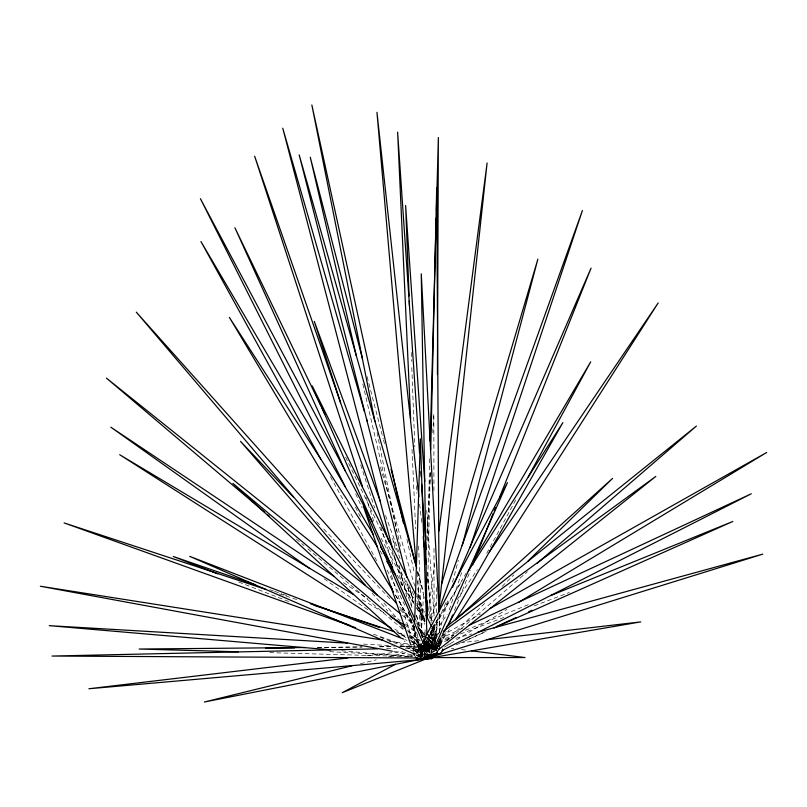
<?xml version="1.0" encoding="UTF-8"?>
<svg xmlns="http://www.w3.org/2000/svg" width="807" height="807" viewBox="0 0 807 807"><rect width="100%" height="100%" fill="white"/><g stroke="black" fill="none" stroke-linecap="round" stroke-linejoin="round"><path stroke-width="0.61" stroke-dasharray="4.04 3.03" d="M436.315 649.342L436.325 646.821M436.355 638.004L436.426 620.351M436.456 612.785L436.557 587.577M426.752 651.965L426.157 651.33L426.469 637.469M427.7 583.31L430.222 472.478M424.573 650.18L424.704 645.136M424.744 643.875L424.976 635.059M425.017 633.798L425.148 628.764M427.518 540.589L429.728 458.719M413.739 651.199L414.526 626.071M430.494 648.475L430.575 647.648L430.625 648.424M422.555 655.97L420.407 652.399L420.729 644.097M421.304 634.03L423.665 592.499M426.681 539.641L430.555 471.681M432.774 432.673L433.843 413.789L433.924 490.525M422.283 653.963C422.011 648.122 428.678 644.178 433.944 646.125M422.364 653.095L423.483 647.527M434.519 649.494L434.791 646.992M435.326 641.989L438.171 615.721M423.766 647.133L423.282 650.876L425.339 649.665L429.405 649.494M424.421 642.14L425.4 634.655M428.668 609.699L434.701 563.528M428.799 652.984L429.728 649.302M429.657 652.036L429.919 650.089M436.839 650.724L436.779 646.74M435.195 648.293L435.427 646.649M434.812 649.262L435.457 646.821M439.321 632.194L448.339 598.058M452.525 582.21L458.326 560.26M434.63 648.889L434.862 646.286M421.99 652.046L422.949 647.063M424.744 641.02L425.814 637.399M430.827 620.482L436.91 599.934M425.158 644.541L418.046 649.726L417.986 652.934L420.951 656.646M438.756 645.741L438.887 644.521L435.931 642.16M426.762 651.632L428.749 647.85L432.28 646.346L433.995 646.811L436.032 649.796M436.133 649.232L438.524 642.059M449.287 609.779L461.644 572.728M424.946 650.341L433.157 626.04M422.858 642.463L416.926 652.419L417.411 654.104L420.951 657.191M440.521 645.338L446.11 631.316M454.502 610.294L470.35 570.589M423.725 650.059L424.553 648.021M426.721 651.743L425.521 649.635L446.584 601.074M433.319 650.139L434.842 646.7M430.545 648.949L431.362 647.718L431.594 648.263M424.2 644.309L420.921 650.23L422.011 653.882M436.274 649.736L444.153 633.939M421.779 653.983L421.274 653.337L422.918 651.743M420.366 650.381L421.385 648.465M420.588 657.574L417.39 654.184L417.209 652.328L421.92 643.451M422.515 642.342L425.107 637.469M417.209 652.328L418.056 650.745C421.446 648.102 426.479 649.423 429.405 652.177M421.97 651.885L421.002 653.68L421.758 657.1L404.166 640.919M432.522 648.001L433.379 646.417M434.469 649.574L436.264 646.256M438.675 641.827L442.882 634.08M486.752 553.289L516.803 497.959M433.984 649.373L435.851 646.094M439.593 639.517L442.7 634.04M427.438 651.239L431.331 646.669L434.085 645.761M424.845 643.229L466.315 572.879M426.177 650.351C427.69 645.116 436.567 645.065 436.466 651.158M426.157 651.33L430.03 649.605M424.21 650.896C425.904 647.103 430.746 644.702 434.63 646.639L436.093 648.102L436.668 650.089M430.686 648.031L433.198 644.823M422.777 650.856L438.978 633.303M424.855 649.897C426.298 646.71 430.403 644.329 433.702 646.225M423.534 641.404L426.247 637.157M431.654 628.653L462.098 580.858M422.818 657.14L422 655.264L422.676 650.644C426.106 647.496 432.633 646.639 436.355 649.625L449.328 629.47M434.59 649.857L438.887 644.521M421.879 650.694L424.26 648.677L428.759 648.485L430.978 649.171M424.048 649.675L423.746 648.778L447.048 614.399M456.933 599.823L477.411 569.611M422.273 653.62L420.931 652.54L422.676 651.078M426.247 652.016L426.863 650.25L425.612 646.679M425.158 650.049L428.789 646.649L433.51 646.084M423.473 647.345L421.93 650.513L422.454 654.85M428.507 649.827L427.508 651.088L427.276 637.258M433.46 649.242L436.355 646.316M424.775 645.882L419.781 648.525L420.467 651.552L422.747 655.617M437.515 635.977L423.463 648.616L421.425 652.157L421.587 654.184M431.12 648.899L432.633 648.132L433.238 648.929M423.746 648.778L425.057 648.677L429.778 652.238M446.392 640.839L485.925 602.193M502.095 586.386L513.777 574.967M424.543 644.379L417.895 649.817L418.651 652.782L421.869 656.252M447.118 640.889L449.983 638.428M450.942 637.601L454.765 634.312M455.713 633.485L527.354 571.76M424.129 648.697L428.729 645.893L431.271 645.671L433.46 646.326L434.973 647.759L435.568 649.746M425.521 649.635L427.609 649.01L429.576 649.403M425.521 643.593L440.249 631.77M421.647 648.636L423.13 647.537M426.177 643.804L437.354 635.654M432.623 649.141L439.301 646.024M414.495 652.106L418.692 650.22L423.161 650.674M415.373 651.753L419.711 649.806L424.896 650.674M423.14 652.217L419.65 652.51L429.263 649.08M417.451 650.967C420.346 648.546 424.734 649.766 427.539 651.763M424.653 649.716L426.257 649.484L429.818 650.654M418.046 649.726L421.103 648.919L425.36 650.967M430.999 650.341L437.374 646.972M425.289 650.371L428.81 648.788L435.901 648.354M444.496 647.103L506.988 609.346M433.48 649.635L437.223 647.638M433.591 644.238C428.315 645.358 418.873 649.433 422.414 656.414M422.807 653.367L420.003 648.041L424.391 645.56M425.491 644.944L435.366 639.376M441.943 635.664L480.336 614.006M426.187 646.286L430.797 644.672L434.852 646.155M409.845 656.565L414.273 654.195M415.383 653.599L427.569 647.083M423.463 648.616L425.37 647.648L429.516 648.011M425.914 645.348L438.473 639.507M439.613 638.973L462.451 628.33M462.542 642.13L485.31 631.679M456.147 644.884L461.886 642.322M466.476 640.274L485.996 631.568M432.229 648.576L437.172 647.053M423.685 650.392L428.255 649.171M425.803 646.387L437.485 641.646M438.645 641.162L453.827 634.988M465.498 630.237L530.875 603.636M438.272 642.453L452.323 637.096M460.515 633.969L504.98 617.012M534.234 605.855L569.338 592.469M425.602 651.582L428.154 650.795M436.708 645.55L425.925 647.174L424.079 648.606L422.646 651.763L422.404 645.479M424.058 650.906L429.475 650.049M423.1 653.791L419.287 654.538L417.017 653.821L390.084 571.275M425.501 646.589L436.416 643.593M437.636 643.26L446.13 640.94M455.834 638.276L471.601 633.949M430.403 648.778L438.14 648.314M430.686 648.243L431.795 647.96L433.783 649.766M360.436 663.717L376.284 659.823M388.48 656.837L405.548 652.641M412.861 650.846L431.15 646.357M424.452 650.462L430.131 650.119M426.57 646.911L430.978 647.002L432.542 648.303M366.721 655.708L403.006 651.39M410.521 650.492L431.795 647.96M437.959 645.408L440.461 645.116M447.976 644.248L450.477 643.956M460.494 642.796L480.518 640.465M427.054 650.573L429.334 650.371M428.608 648.838C424.391 648.253 420.296 653.156 422.777 656.999M425.783 646.004L431.029 646.447L434.055 649.544M386.563 648.626L396.62 648.404M405.427 648.213L430.575 647.648M317.171 647.557L362.272 646.921M379.815 646.669L392.343 646.498M399.868 646.387L422.414 646.074M423.675 646.054L431.19 645.953M418.651 649.11L421.869 649.776M317.797 647.396L361.829 646.992M379.441 646.831L394.542 646.689M403.349 646.609L422.222 646.437M423.473 646.427L432.28 646.346M437.787 645.64L439.573 646.346M432.542 649.393L435.104 649.433M425.087 651.441L428.416 651.542M269.77 652.671L412.942 656.676M419.226 656.848L421.738 656.918M430.151 651.683L426.066 651.521M329.77 651.673L412.579 656.061M417.592 656.323L422.616 656.595M363.503 644.087L392.404 645.782M399.949 646.215L432.633 648.132M341.734 650.815L410.773 656.747M419.559 657.503L422.061 657.715M451.416 648.314L453.907 648.626M461.392 649.564L466.385 650.19M389.024 641.061L431.362 647.718M427.942 646.568L429.828 646.881L432.098 649.938M393.604 651.42L414.677 655.304M415.918 655.536L422.122 656.676M430.202 645.661L432.37 646.094L433.954 647.375L434.701 649.292C431.473 645.106 423.453 646.286 421.294 651.027L421.456 652.621L422.606 653.963M279.393 593.851L297.339 599.762M397.811 632.859L404.983 635.22M409.764 636.804L419.337 639.951M424.119 641.535L433.692 644.682M420.205 648.011L423.625 651.027M269.841 589.746L273.422 590.976M274.612 591.38L281.764 593.841M282.954 594.255L286.535 595.485M400.968 634.877L406.93 636.935M408.12 637.338L421.234 641.858M422.424 642.261L431.967 645.55M373.48 634.141L422.081 651.612M404.67 639.477L407.021 640.385M411.721 642.201L422.293 646.286M423.463 646.74L429.344 649.01M238.781 582.069L289.34 601.79M380.319 637.288L422.979 653.942M416.109 654.79L421.89 657.302M427.357 647.396L429.455 648.364M362.091 599.692L384.818 613.29M405.376 625.586L416.19 632.052M421.607 635.291L434.59 643.058M435.669 643.704L438.917 645.65M396.58 631.639L406.123 637.742M411.429 641.131L429.465 652.651M426.863 650.25L424.593 649.534L420.78 650.281L417.643 652.056L417.017 653.821M343.489 582.654L367.599 598.764M391.708 614.873L400.09 620.472M405.326 623.972L415.807 630.983M422.091 635.18L434.67 643.582M324.081 578.72L369.192 610.778M394.825 628.986L406.103 637.005M410.208 639.921L426.61 651.572M437.717 647.839C434.479 645.398 428.699 647.365 427.276 651.078L427.559 652.177L425.471 647.587M402.491 615.358L413.315 624.023M418.228 627.967L425.118 633.485M429.052 636.642L434.953 641.363M420.003 648.041L422.172 650.916M407.969 630.509L420.467 641.02M425.279 645.055L430.091 649.1M296.34 539.066L304.017 545.572M307.85 548.821L404.731 630.933M409.532 634.998L429.667 652.066M426.177 647.204L428.467 650.18L428.991 652.338M316.848 521.786L320.318 525.448M323.789 529.099L391.466 600.428M400.141 609.578L412.296 622.379M418.369 628.774L424.442 635.18M425.309 636.098L433.984 645.237M399.636 606.864L411.378 620.008M417.249 626.575L426.469 636.905M427.317 637.843L434.025 645.348M372.178 593.074L387.814 611.091M400.988 626.272L403.46 629.117M409.22 635.755L422.384 650.926M383.89 602.97L396.963 618.323M407.596 630.802L426.389 652.883M425.228 647.204L426.964 650.149M434.045 651.007L433.803 649.04L432.572 647.466C428.265 644.823 421.688 647.446 420.487 652.369L420.729 654.346L421.96 655.92M435.407 647.043L436.577 648.667M379.996 550.788L383.396 556.063M400.443 582.472L413.396 602.536M416.805 607.822L424.986 620.492L416.614 604.907M431.12 630.005L436.567 638.448M437.253 639.507L440.662 644.783M395.43 595.273L414.808 627.715M425.803 646.094L429.677 652.581M397.155 575.119L413.769 603.364M416.321 607.711L424.633 621.844M430.383 631.619L435.498 640.314M438.05 644.662L439.331 646.831M330.467 476.766L376.687 560.704M395.531 594.941L416.815 633.596M424.724 647.95L426.55 651.259M381.075 538.138L413.648 599.349M430.827 631.619L435.568 640.526M355.463 507.089L361.687 519.466M387.148 570.115L405.255 606.138M408.09 611.767L409.785 615.146M425.622 646.659L427.892 651.158M416.362 595.909L424.754 612.836M432.027 627.513L436.506 636.541M438.746 641.061L440.985 645.57M345.628 457.105L413.598 597.886M416.886 604.695L424.563 620.593M430.04 631.942L434.973 642.16M355.705 493.884L361.95 507.653M416.604 623.024L429.768 652.944M425.38 648.132L426.883 651.572M400.101 558.646L392.666 538.683L395.622 550.858M412.357 591.511L413.668 595.031M416.735 603.253L424.613 624.386M428.547 634.948L433.803 649.04M385.534 515.522L399.425 553.39M416.795 600.731L424.613 622.036M429.395 635.048L434.61 649.252M392 550.253L412.337 608.589M416.483 620.492L423.957 641.918M410.763 644.712L413.204 651.834M365.884 497.112L374.468 523.43M360.719 464.913L374.65 507.956M380.833 527.082L392.827 564.154M408.302 611.968L421.456 652.621M380.43 467.182L414.616 585.832M416.705 593.105L424.734 620.946M428.567 634.262L432.754 648.798M417.744 571.679L423.604 592.267M428.769 610.445L431.876 621.35M433.248 626.202L436.698 638.317M438.08 643.159L439.109 646.79M394.179 554.964L402.138 585.448M411.045 619.584L419.65 652.51M367.094 376.607L383.184 438.756M383.507 439.976L384.455 443.638M417.592 571.598L423.594 594.759M428.648 614.258L429.909 619.13M432.118 627.664L435.588 641.071M408.756 584.621L413.739 604.15M416.543 615.146L422.142 637.116M424.946 648.102L426.187 652.984M399.162 565.475L406.839 597.13M413.335 623.912L420.729 654.346M362.837 384.011L400.635 547.045M410.006 587.496L413.698 603.434M416.543 615.691L420.81 634.08M423.937 647.567L424.785 651.249M406.95 539.247L414.495 573.686M417.723 588.454L424.734 620.432M428.235 636.43L430.928 648.727M434.842 647.587L435.215 649.403M377.101 432.532L396.802 531.409M406.647 580.848L412.064 608.044M417.239 633.999L420.931 652.54M419.67 504.123L421.718 522.906M427.72 577.983L432.36 620.543M433.046 626.797L434.812 643.068M434.953 644.319L435.498 649.332M417.592 581.08L422.374 636.229M423.352 647.507L423.675 651.269M426.721 510.357L434.015 615.751M434.62 624.537L435.75 640.849M436.183 647.123L436.355 649.625M427.68 572.324L431.12 622.641M431.634 630.186L432.925 649.05M439.25 613.744L440.047 628.855M440.582 638.932L440.844 643.966M435.871 647.85L435.982 649.867M412.024 449.388L415.625 528.696M417.623 572.758L420.306 631.931M420.82 643.26L421.274 653.337M411.237 352.558L411.57 361.365M411.812 367.649L414.828 446.846M416.321 485.814L416.604 493.359M418.621 546.157L422.071 636.673M427.034 637.843L427.498 651.703M439.2 614.389L439.311 632.002M439.361 640.808L439.391 647.103M433.984 548.397L434.055 616.326M434.055 623.872L434.085 649.04"/><path stroke-width="1.21" d="M437.414 374.529L438.362 137.533L436.395 210.587M426.933 617.315L427.307 600.943M430.746 449.802L436.698 187.829L439.19 611.867M425.995 597.271L426.5 578.377M430.202 441.086L436.194 218.152M414.606 623.559L420.376 438.877L426.943 635.331M426.832 658.038L430.605 658.058L430.686 657.241M427.68 654.628L426.953 658.028L426.157 658.633L424.27 658.32M438.847 609.477L487.095 162.974L438.947 531.077M462.189 545.633L537.866 259.148L441.57 584.228M431.775 649.887L431.029 653.448L431.563 655.022L432.239 654.699M428.991 654.527L427.438 657.685M439.644 647.618L436.728 652.742L430.645 656.363M470.007 547.62L582.412 210.516L439.109 609.467M448.44 625.486L452.636 614.974M472.68 564.749L493.188 513.363M494.116 511.023L495.518 507.522M499.715 497.011L591.067 268.095L452.606 587.203M435.346 645.55L507.462 482.636L425.46 636.804M430.373 656.817L429.556 658.048L427.074 657.594M528.212 476.927L590.714 361.829L475.242 557.728M442.7 634.04L562.903 422.575L468.191 571.295M455.43 619.927L658.169 302.958L489.415 551.907M431.422 654.558L428.174 658.028L425.218 658.351M424.079 657.281L425.279 658.341L426.58 658.129M430.212 656.646L431.604 655.062L429.193 654.164M430.555 656.575L431.695 655.324M433.591 657.322L431.523 658.653L88.891 688.754L347.948 657.937M433.399 653.862L431.533 655.809L426.782 657.594M432.36 657.705L431.594 658.482L428.346 658.26M432.027 656.323L432.078 655.072M528.151 560.915L612.604 478.369L456.237 619.12M431.715 656.414L428.204 658.794L426.106 658.936M427.821 657.473L427.064 658.179L423.846 657.513M433.803 654.144L430.081 657.423L425.521 658.643M536.897 563.528L696.401 426.066L447.118 626.252M434.943 654.437L432.905 656.121L428.144 658.058M436.789 654.679L434.701 655.304L432.734 654.911M434.862 655.223L433.117 656.626L427.367 658.028M439.109 649.242L655.829 476.402L443.447 631.215M432.552 654.507L433.218 653.993M434.66 654.85L432.542 656.293L427.811 656.858M434.065 655.667L430.524 657.16L427.508 655.496M428.275 657.887L425.218 658.704L423.08 657.998M435.377 650.422L431.674 652.51M429.929 657.453L428.174 658.532L424.008 658.704M518.84 602.193L766.65 452.495L490.212 608.438M431.543 654.951L426.54 656.989L423.998 656.848M395.44 664.262L342.239 692.699L425.935 658.936M486.782 639.749L640.758 621.894L426.157 658.633L428.396 657.503M441.853 650.684L751.277 493.783L469.301 625.143M435.215 654.013L432.653 654.689M437.596 652.913L433.046 654.538M496.698 626.454L516.046 617.567M528.575 611.817L531.995 610.253M494.035 627.987L732.847 521.453L550.727 595.556M431.715 655.889L426.661 657.17M431.806 654.81L427.67 655.768L423.594 654.174M428.678 655.94L431.18 655.012M430.605 658.058L430.514 655.829M426.157 658.633L762.786 554.137L477.673 632.284M425.057 658.794L419.902 659.38L415.484 657.18M438.332 653.882L433.117 654.699M351.892 665.815L204.363 702.019L422.434 658.996M431.321 654.82L426.641 654.891L424.855 653.771L424.411 651.915M428.174 658.038L424.331 658.209M430.464 657.12L425.854 656.575M377.757 648.828L52.011 656.051L418.026 657.987M294.616 647.87L265.796 648.283L268.307 648.414M305.217 647.507L139.147 649.03L238.368 651.794M431.826 657.594L525.024 657.544L471.379 650.825M422.586 658.966L417.249 658.29L415.151 657.059M432.814 654.759C436.496 655.143 441.126 654.053 442.801 650.412L442.67 648.959M347.161 643.129L49.277 625.667L330.436 649.837M431.059 657.291L427.286 656.172M430.706 654.487L431.866 654.618M382.8 640.082L40.35 586.245L392.373 651.188M266.239 589.514L64.106 522.916L355.705 627.745M314.084 605.28L394.22 631.679M255.537 584.823L173.283 556.507L217.729 573.848M310.372 603.697L379.512 627.493M403.5 639.023L189.736 556.366L414.959 654.285M333.886 619.171L350.299 625.576M427.67 655.768L424.795 653.741M430.444 658.119L431.523 658.653M353.436 594.517L119.688 454.714L391.274 628.25M390.225 616.518L404.287 624.941M334.058 576.349L110.831 427.185L309.727 568.521M400.524 613.784L106.423 378.1L264.686 512.233M405.084 628.078L232.89 483.353L400.464 637.51M267.561 514.674L269.488 516.298M293.415 497.102L240.486 441.318L365.591 585.489M396.277 603.111L136.272 312.127L377.353 595.294M435.719 644.289L436.496 645.197M430.242 657.675L430.847 658.472M425.844 657.887L424.018 655.284M377.262 546.561L229.339 317.363L393.483 592.025M386.805 561.349L395.672 575.078M373.5 534.91L200.943 241.525L320.742 459.092M380.531 546.864L392.676 567.513M390.669 586.104L392.495 589.413M372.188 521.443L200.408 198.683L345.275 486.823M415.807 594.779L312.269 385.968L415.08 619.574M425.874 615.095L431.473 626.383M320.964 406.022L234.908 227.776L345.285 470.945M322.054 408.292L324.797 413.961M424.875 646.992L363.241 505.918L410.36 643.532M429.324 657.503L429.556 658.048M380.319 501.318L314.306 321.448L340.615 402.743M389.095 541.921L254.639 156.195L362.373 486.349M413.608 653.024L414.415 655.395M364.381 411.489L282.753 128.182L392.585 548.861M366.469 418.752L367.175 421.173M416.715 568.037L299.185 154.873L406.889 577.298M424.986 597.119L427.054 604.393M362.353 358.318L310.271 157.234L356.301 355.816M391.082 469.23L416.019 565.505M403.45 523.249L311.845 104.981L374.882 421.405M427.014 652.742L427.206 653.841M418.853 496.618L376.96 112.324L416.291 566.04M423.221 536.675L426.217 564.214M424.724 481.507L405.628 205.472L409.078 295.987M419.529 452.848L397.619 132.136L410.652 419.166M420.81 471.712L421.153 476.745M421.668 484.291L425.279 537.109M425.541 540.882L426.136 549.688M439.109 611.232L421.254 273.805L426.943 617.133M409.27 301.021L409.462 306.045"/></g></svg>
